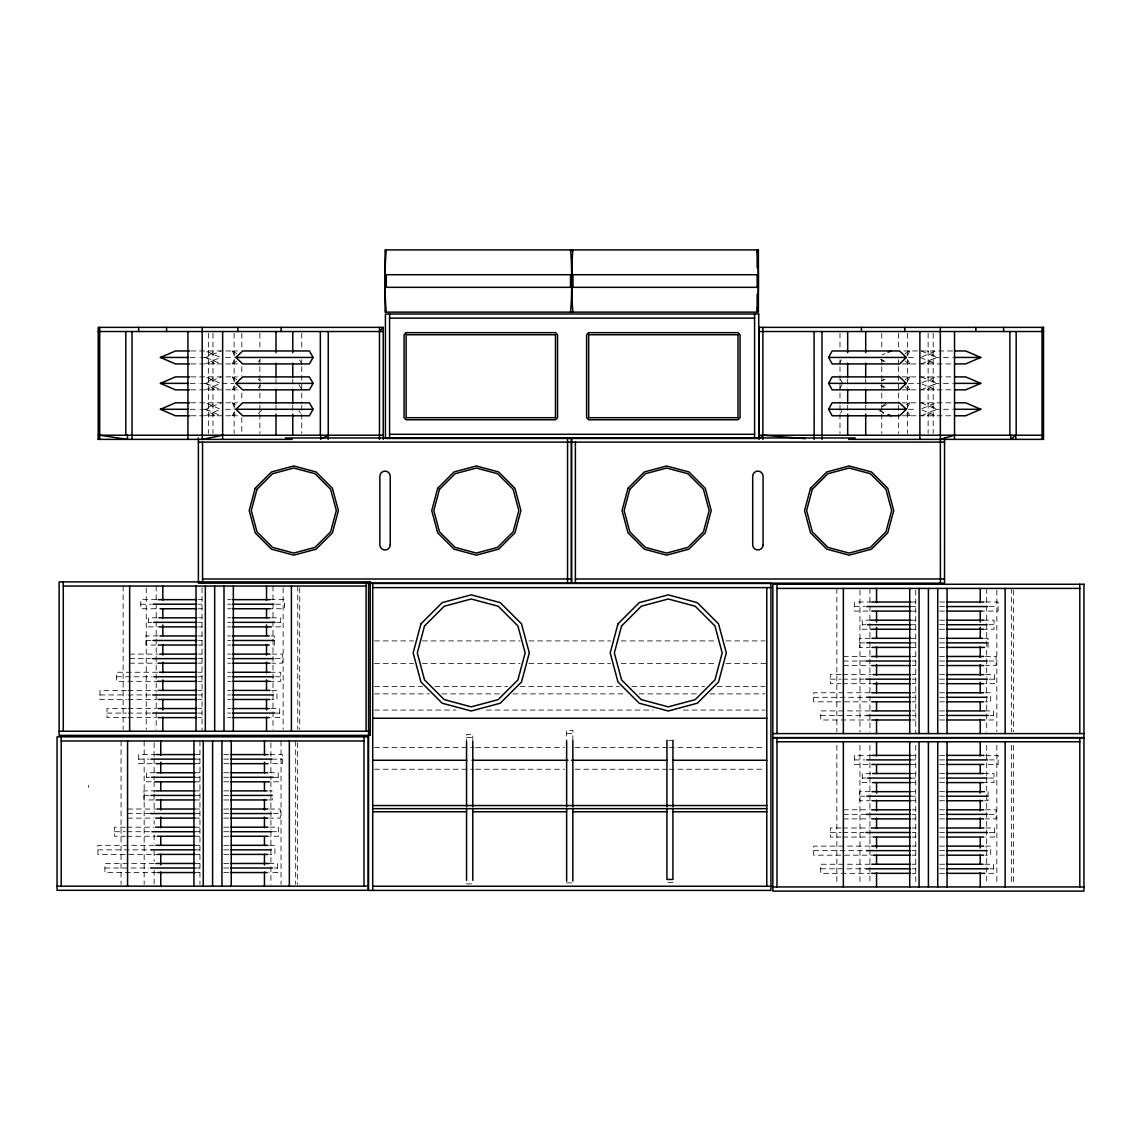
<?xml version="1.0" encoding="UTF-8"?>
<svg xmlns="http://www.w3.org/2000/svg" width="1141" height="1141" viewBox="0 0 1141 1141"><rect width="100%" height="100%" fill="white"/><g stroke="black" fill="none" stroke-linecap="round" stroke-linejoin="round"><path stroke-width="0.75" stroke-dasharray="5 3.75" d="M839.876 362.624L841.274 360.028M839.876 388.553L841.987 384.66M840.575 413.185L841.987 410.589M907.751 354.851L909.862 350.957M907.751 380.78L909.862 376.887M907.751 406.695L909.862 402.816M232.236 363.922L234.476 360.028M232.236 389.851L234.476 385.958M232.236 415.78L234.476 411.887M258.208 361.768L260.433 359.6M258.208 387.683L260.433 385.53M258.208 413.613L261.546 410.375M881.508 381.208L883.762 379.04M882.635 406.053L886.029 402.816M200.659 357.447L205.908 357.447L214.907 350.957M200.659 383.362L205.908 383.362L214.907 376.887M232.892 363.922L236.743 361.141M200.659 409.291L205.908 409.291L214.907 402.816M232.892 389.851L236.743 387.07M232.892 415.78L235.46 413.926M905.17 353.739L909.063 350.957M905.17 379.668L909.063 376.887M927.248 363.922L936.347 357.447L941.682 357.447M906.467 404.656L909.063 402.816M927.248 389.851L936.347 383.362L941.682 383.362M927.248 415.78L936.347 409.291L941.682 409.291M214.907 363.922L205.908 357.447L220.926 350.957M205.48 363.922L220.498 357.447L205.48 350.957M214.907 389.851L205.908 383.362L220.926 376.887M205.48 389.851L220.498 383.362L205.48 376.887M214.907 415.78L205.908 409.291L220.926 402.816M205.48 415.78L220.498 409.291L205.48 402.816M882.05 354.851L885.059 353.553M921.942 356.791L935.506 350.957M882.05 380.78L885.059 379.482M921.258 363.922L936.347 357.447L927.248 350.957M921.942 382.72L935.506 376.887M882.05 406.695L886.571 404.755M921.258 389.851L936.347 383.362L927.248 376.887M921.942 408.649L935.506 402.816M921.258 415.78L936.347 409.291L927.248 402.816M190.889 350.957L237.442 350.957M903.815 350.957L953.448 350.957M190.162 357.447L198.919 357.447M225.433 357.447L234.49 357.447M908.493 357.447L917.022 357.447M943.45 357.447L952.336 357.447M190.889 363.922L237.442 363.922M902.06 363.922L953.448 363.922M190.889 376.887L237.442 376.887M902.06 376.887L953.448 376.887M190.162 383.362L198.919 383.362M222.138 383.362L233.663 383.362M908.493 383.362L920.43 383.362M943.45 383.362L952.336 383.362M190.889 389.851L237.442 389.851M902.06 389.851L953.448 389.851M190.889 402.816L237.442 402.816M902.06 402.816L953.448 402.816M190.162 409.291L198.919 409.291M225.433 409.291L234.49 409.291M908.493 409.291L917.022 409.291M943.45 409.291L952.336 409.291M190.889 415.78L237.442 415.78M902.06 415.78L953.448 415.78M156.531 599.653L140.771 599.653L140.771 608.738L158.285 608.738M198.534 599.653L202.043 599.653M227.601 599.653L231.152 599.653M270.203 599.653L284.394 599.653L284.394 608.738L270.203 608.738M871.995 602.02L854.495 602.02L854.495 611.091L871.995 611.091M910.504 602.02L915.752 602.02M939.556 602.02L944.876 602.02M985.696 602.02L998.118 602.02L998.118 611.091L982.144 611.091M140.771 604.202L151.282 604.202M198.534 604.202L202.043 604.202M227.601 604.202L231.152 604.202M275.523 604.202L284.394 604.202M854.495 606.556L865.006 606.556M910.504 606.556L915.752 606.556M939.556 606.556L944.876 606.556M989.247 606.556L998.118 606.556M198.534 608.738L202.043 608.738M227.601 608.738L231.152 608.738M910.504 611.091L915.752 611.091M939.556 611.091L944.876 611.091M157.144 617.809L148.515 617.809L148.515 626.88L157.144 626.88M198.591 617.809L202.043 617.809M227.587 617.809L231.11 617.809M271.515 617.809L280.315 617.809L280.315 626.88L273.284 626.88M870.868 620.176L862.239 620.176L862.239 629.247L870.868 629.247M910.575 620.176L915.752 620.176M939.556 620.176L944.834 620.176M983.485 620.176L994.025 620.176L994.025 629.247L983.485 629.247M148.515 622.344L151.967 622.344M198.591 622.344L202.043 622.344M227.587 622.344L231.11 622.344M276.792 622.344L280.315 622.344M862.239 624.712L865.691 624.712M910.575 624.712L915.752 624.712M939.556 624.712L944.834 624.712M988.762 624.712L994.025 624.712M198.591 626.88L202.043 626.88M227.587 626.88L231.11 626.88M910.575 629.247L915.752 629.247M939.556 629.247L944.834 629.247M158.242 635.951L145.977 635.951L145.977 645.036L156.488 645.036M198.534 635.951L202.043 635.951M227.572 635.951L231.024 635.951M270.888 635.951L274.353 635.951L274.353 645.036L270.888 645.036M870.212 638.318L859.701 638.318L859.701 647.389L870.212 647.389M910.504 638.318L915.752 638.318M939.556 638.318L944.748 638.318M984.597 638.318L988.063 638.318L988.063 647.389M145.977 640.486L151.24 640.486M198.534 640.486L202.043 640.486M227.572 640.486L231.024 640.486M374.49 640.914L413.541 640.914M422.412 640.914L520.039 640.914M528.911 640.914L610.563 640.914M621.217 640.914L715.293 640.914M725.947 640.914L764.998 640.914M859.701 642.854L864.964 642.854M910.504 642.854L915.752 642.854M939.556 642.854L944.748 642.854M198.534 645.036L202.043 645.036M227.572 645.036L231.024 645.036M910.504 647.389L915.752 647.389M939.556 647.389L944.748 647.389M129.646 654.107L157.9 654.107M198.505 654.107L202.043 654.107M227.601 654.107L231.124 654.107M271.729 654.107L282.312 654.107L282.312 663.178L271.729 663.178M843.356 656.46L869.856 656.46M912.23 656.46L915.752 656.46M939.556 656.46L944.848 656.46M985.453 656.46L996.036 656.46L996.036 665.545L985.453 665.545M129.646 658.642L150.826 658.642M198.505 658.642L202.043 658.642M227.601 658.642L231.124 658.642M275.252 658.642L282.312 658.642M843.356 661.01L866.319 661.01M912.23 661.01L915.752 661.01M939.556 661.01L944.848 661.01M988.976 661.01L996.036 661.01M129.646 663.178L156.132 663.178M198.505 663.178L202.043 663.178M227.601 663.178L231.124 663.178M374.49 663.534L413.541 663.534M422.412 663.534L520.039 663.534M528.911 663.534L610.563 663.534M621.217 663.534L715.293 663.534M725.947 663.534L766.781 663.534M843.356 665.545L869.856 665.545M912.23 665.545L915.752 665.545M939.556 665.545L944.848 665.545M157.544 672.249L116.596 672.249L116.596 681.32L157.544 681.32M198.477 672.249L202.043 672.249M227.601 672.249L231.152 672.249M270.103 672.249L280.743 672.249L280.743 681.32L270.103 681.32M841.003 674.616L830.32 674.616L830.32 683.687L841.003 683.687M842.785 674.616L871.268 674.616M912.201 674.616L915.752 674.616M939.556 674.616L944.862 674.616M985.61 674.616L994.453 674.616L994.453 683.687L985.61 683.687M116.596 676.784L152.195 676.784M198.477 676.784L202.043 676.784M227.601 676.784L231.152 676.784M275.423 676.784L280.743 676.784M830.32 679.152L841.003 679.152M842.785 679.152L864.136 679.152M912.201 679.152L915.752 679.152M939.556 679.152L944.862 679.152M989.147 679.152L994.453 679.152M198.477 681.32L202.043 681.32M227.601 681.32L231.152 681.32M842.785 683.687L871.268 683.687M912.201 683.687L915.752 683.687M939.556 683.687L944.862 683.687M374.49 686.454L422.412 686.454M434.835 686.454L507.617 686.454M520.039 686.454L619.449 686.454M631.872 686.454L704.653 686.454M717.076 686.454L764.998 686.454M126.366 690.405L99.966 690.405L99.966 699.476L126.366 699.476M128.12 690.405L156.288 690.405M198.52 690.405L202.043 690.405M227.601 690.405L231.124 690.405M271.686 690.405L276.978 690.405L276.978 699.476L271.686 699.476M869.998 692.758L813.69 692.758L813.69 701.829L869.998 701.829M912.244 692.758L915.752 692.758M939.556 692.758L944.848 692.758M985.41 692.758L990.702 692.758L990.702 701.829L985.41 701.829M374.49 693.885L429.515 693.885M441.938 693.885L500.514 693.885M512.937 693.885L626.552 693.885M638.974 693.885L697.55 693.885M709.973 693.885L764.998 693.885M99.966 694.94L126.366 694.94M128.12 694.94L150.997 694.94M198.52 694.94L202.043 694.94M227.601 694.94L231.124 694.94M813.69 697.294L866.49 697.294M912.244 697.294L915.752 697.294M939.556 697.294L944.848 697.294M128.12 699.476L156.288 699.476M198.52 699.476L202.043 699.476M227.601 699.476L231.124 699.476M912.244 701.829L915.752 701.829M939.556 701.829L944.848 701.829M126.351 708.547L106.983 708.547L106.983 717.618L126.351 717.618M128.106 708.547L156.274 708.547M198.52 708.547L202.043 708.547M227.572 708.547L231.053 708.547M271.03 708.547L279.716 708.547L279.716 717.618L271.03 717.618M374.49 710.059L456.143 710.059M486.308 710.059L653.165 710.059M683.345 710.059L764.998 710.059M869.998 710.914L820.707 710.914L820.707 719.985L869.998 719.985M912.244 710.914L915.752 710.914M939.556 710.914L944.777 710.914M984.74 710.914L993.44 710.914L993.44 719.985L984.74 719.985M106.983 713.082L126.351 713.082M128.106 713.082L150.997 713.082M198.52 713.082L202.043 713.082M227.572 713.082L231.053 713.082M274.496 713.082L279.716 713.082M820.707 715.45L866.475 715.45M912.244 715.45L915.752 715.45M939.556 715.45L944.777 715.45M989.96 715.45L993.44 715.45M128.106 717.618L156.274 717.618M198.52 717.618L202.043 717.618M227.572 717.618L231.053 717.618M912.244 719.985L915.752 719.985M939.556 719.985L944.777 719.985M566.635 733.406L572.853 733.406M466.555 737.514L472.788 737.514M668.441 740.352L672.933 740.352M374.49 747.555L473.886 747.555M475.669 747.555L564.424 747.555M575.064 747.555L667.371 747.555M669.154 747.555L764.998 747.555M156.203 754.586L138.703 754.586L138.703 763.657L156.203 763.657M194.712 754.586L199.96 754.586M223.764 754.586L229.084 754.586M269.904 754.586L282.326 754.586L282.326 763.657L269.904 763.657M871.995 755.371L854.495 755.371L854.495 764.441L871.995 764.441M910.504 755.371L915.752 755.371M939.556 755.371L944.876 755.371M985.696 755.371L998.118 755.371L998.118 764.441L985.696 764.441M138.703 759.122L149.2 759.122M194.712 759.122L199.96 759.122M223.764 759.122L229.084 759.122M271.672 759.122L282.326 759.122M854.495 759.906L865.006 759.906M910.504 759.906L915.752 759.906M939.556 759.906L944.876 759.906M989.247 759.906L998.118 759.906M194.712 763.657L199.96 763.657M223.764 763.657L229.084 763.657M910.504 764.441L915.752 764.441M939.556 764.441L944.876 764.441M374.49 769.234L473.886 769.234M475.669 769.234L564.424 769.234M575.064 769.234L667.371 769.234M669.154 769.234L764.998 769.234M155.076 772.742L146.447 772.742L146.447 781.813L153.35 781.813M194.783 772.742L199.96 772.742M223.764 772.742L229.027 772.742M269.447 772.742L278.233 772.742L278.233 781.813L271.201 781.813M870.868 773.512L862.239 773.512L862.239 782.598L870.868 782.598M910.575 773.512L915.752 773.512M939.556 773.512L944.834 773.512M983.485 773.512L994.025 773.512L994.025 782.598L983.485 782.598M146.447 777.278L149.899 777.278M194.783 777.278L199.96 777.278M223.764 777.278L229.027 777.278M272.956 777.278L278.233 777.278M862.239 778.062L865.691 778.062M910.575 778.062L915.752 778.062M939.556 778.062L944.834 778.062M988.762 778.062L994.025 778.062M194.783 781.813L199.96 781.813M223.764 781.813L229.027 781.813M910.575 782.598L915.752 782.598M939.556 782.598L944.834 782.598M156.174 790.884L143.909 790.884L143.909 799.955L156.174 799.955M194.712 790.884L199.96 790.884M223.764 790.884L228.956 790.884M268.805 790.884L272.271 790.884M870.212 791.669L859.701 791.669L859.701 800.74L870.212 800.74M910.504 791.669L915.752 791.669M939.556 791.669L944.748 791.669M143.909 795.42L149.157 795.42M194.712 795.42L199.96 795.42M223.764 795.42L228.956 795.42M859.701 796.204L864.964 796.204M910.504 796.204L915.752 796.204M939.556 796.204L944.748 796.204M194.712 799.955L199.96 799.955M223.764 799.955L228.956 799.955M268.805 799.955L272.271 799.955L272.271 795.42M910.504 800.74L915.752 800.74M939.556 800.74L944.748 800.74M984.597 800.74L988.063 800.74L988.063 791.669M127.564 809.026L157.586 809.026M194.669 809.026L199.96 809.026M223.764 809.026L229.056 809.026M269.647 809.026L280.244 809.026L280.244 818.111L269.647 818.111M843.356 809.81L869.856 809.81M912.23 809.81L915.752 809.81M939.556 809.81L944.848 809.81M985.453 809.81L996.036 809.81L996.036 818.881L985.453 818.881M127.564 813.562L150.526 813.562M194.669 813.562L199.96 813.562M223.764 813.562L229.056 813.562M273.184 813.562L280.244 813.562M843.356 814.346L866.319 814.346M912.23 814.346L915.752 814.346M939.556 814.346L944.848 814.346M988.976 814.346L996.036 814.346M127.564 818.111L154.049 818.111M194.669 818.111L199.96 818.111M223.764 818.111L229.056 818.111M843.356 818.881L869.856 818.881M912.23 818.881L915.752 818.881M939.556 818.881L944.848 818.881M125.21 827.182L114.528 827.182L114.528 836.253L125.21 836.253M126.993 827.182L153.693 827.182M194.626 827.182L199.96 827.182M223.764 827.182L229.07 827.182M269.804 827.182L278.661 827.182L278.661 836.253L269.804 836.253M841.003 827.967L830.32 827.967L830.32 837.038L841.003 837.038M842.785 827.967L869.485 827.967M912.201 827.967L915.752 827.967M939.556 827.967L944.862 827.967M985.61 827.967L994.453 827.967L994.453 837.038L985.61 837.038M114.528 831.718L125.21 831.718M126.993 831.718L151.91 831.718M194.626 831.718L199.96 831.718M223.764 831.718L229.07 831.718M271.572 831.718L278.661 831.718M830.32 832.502L841.003 832.502M842.785 832.502L864.136 832.502M912.201 832.502L915.752 832.502M939.556 832.502L944.862 832.502M989.147 832.502L994.453 832.502M126.993 836.253L155.461 836.253M194.626 836.253L199.96 836.253M223.764 836.253L229.07 836.253M842.785 837.038L871.268 837.038M912.201 837.038L915.752 837.038M939.556 837.038L944.862 837.038M154.206 845.324L97.898 845.324L97.898 854.395L157.729 854.395M194.683 845.324L199.96 845.324M223.764 845.324L229.056 845.324M269.618 845.324L274.91 845.324L274.91 854.395L269.618 854.395M869.998 846.109L813.69 846.109L813.69 855.18L873.521 855.18M912.244 846.109L915.752 846.109M939.556 846.109L944.848 846.109M985.41 846.109L990.702 846.109L990.702 855.18L985.41 855.18M97.898 849.86L148.929 849.86M194.683 849.86L199.96 849.86M223.764 849.86L229.056 849.86M813.69 850.644L866.49 850.644M912.244 850.644L915.752 850.644M939.556 850.644L944.848 850.644M194.683 854.395L199.96 854.395M223.764 854.395L229.056 854.395M912.244 855.18L915.752 855.18M939.556 855.18L944.848 855.18M154.192 863.48L104.915 863.48L104.915 872.551L157.715 872.551M194.683 863.48L199.96 863.48M223.764 863.48L228.97 863.48M268.948 863.48L277.648 863.48L277.648 872.551L268.948 872.551M869.998 864.25L820.707 864.25L820.707 873.336L869.998 873.336M912.244 864.25L915.752 864.25M939.556 864.25L944.777 864.25M984.74 864.25L993.44 864.25L993.44 873.336L984.74 873.336M104.915 868.016L148.915 868.016M194.683 868.016L199.96 868.016M223.764 868.016L228.97 868.016M274.168 868.016L277.648 868.016M820.707 868.8L866.475 868.8M912.244 868.8L915.752 868.8M939.556 868.8L944.777 868.8M989.96 868.8L993.44 868.8M194.683 872.551L199.96 872.551M223.764 872.551L228.97 872.551M912.244 873.336L915.752 873.336M939.556 873.336L944.777 873.336M672.933 882.563L666.943 882.563L666.943 879.454M566.635 882.892L572.853 882.892L572.853 886.001M466.555 883.89L472.788 883.89M921.258 350.957L936.347 357.447M920.43 357.447L935.506 363.922M880.538 359.386L886.571 361.982M921.258 376.887L936.347 383.362M921.942 384.018L935.506 389.851M880.538 385.316L886.571 387.897M921.258 402.816L936.347 409.291M921.942 409.947L935.506 415.78M879.026 410.589L886.571 413.826M205.908 357.447L220.926 363.922M205.908 383.362L220.926 389.851M205.908 409.291L220.926 415.78M905.17 361.141L909.063 363.922M905.17 387.07L909.063 389.851M906.467 413.926L909.063 415.78M232.892 350.957L236.743 353.739M232.892 376.887L236.743 379.668M232.892 402.816L235.46 404.656M881.508 359.6L883.762 361.768M881.508 385.53L883.762 387.683M880.381 410.375L883.762 413.613M258.208 379.04L260.433 381.208M299.684 360.028L301.181 362.624M298.942 384.66L301.181 388.553M298.942 410.589L300.425 413.185M232.236 350.957L234.476 354.851M232.236 376.887L234.476 380.78M232.236 402.816L234.476 406.695M907.751 360.028L909.862 363.922M907.751 385.958L909.862 389.851M907.751 411.887L909.862 415.78M840.575 379.482L842.686 383.362M1013.436 590.182L1013.436 731.823M1013.436 745.301L1013.436 883.405M1011.482 588.414L1011.482 731.823M1011.482 745.301L1011.482 883.405M996.835 590.182L996.835 731.823M996.835 745.301L996.835 883.405M986.708 588.414L986.708 604.345M986.708 606.113L986.708 639.759M986.708 641.527L986.708 676.941M986.708 678.71L986.708 712.341M986.708 714.123L986.708 731.823M986.708 745.301L986.708 775.395M986.708 777.164L986.708 810.809M986.708 812.577L986.708 847.991M986.708 849.76L986.708 883.405M933.195 333.272L933.195 433.466M928.132 333.272L928.132 433.466M915.752 590.182L915.752 733.592M915.752 745.301L915.752 883.405M907.494 333.272L907.494 357.875M907.494 359.643L907.494 384.246M907.494 386L907.494 410.617M907.494 412.372L907.494 433.466M898.523 333.272L898.523 349.089M898.523 359.643L898.523 364.906M898.523 366.675L898.523 391.277M898.523 393.032L898.523 403.586M898.523 405.34L898.523 433.466M881.779 333.272L881.779 349.089M881.779 359.643L881.779 364.906M881.779 366.675L881.779 391.277M881.779 393.032L881.779 403.586M881.779 405.34L881.779 433.466M869.913 588.414L869.913 604.345M869.913 606.113L869.913 639.759M869.913 641.527L869.913 676.941M869.913 678.71L869.913 712.341M869.913 714.123L869.913 731.823M869.913 745.301L869.913 775.395M869.913 777.164L869.913 810.809M869.913 812.577L869.913 847.991M869.913 849.76L869.913 883.405M865.705 378.969L865.705 387.755M865.705 405.34L865.705 412.372M859.957 590.182L859.957 731.823M859.957 745.301L859.957 883.405M847.677 378.969L847.677 387.755M847.677 405.34L847.677 412.372M839.99 333.272L839.99 349.089M839.99 359.643L839.99 364.906M839.99 366.675L839.99 391.277M839.99 393.032L839.99 403.586M839.99 405.34L839.99 433.466M836.852 588.414L836.852 731.823M836.852 745.301L836.852 883.405M572.853 740.794L572.853 730.297L566.635 730.297L566.635 740.794M472.788 741.065L472.788 734.405L466.555 734.405L466.555 741.065M301.752 333.272L301.752 349.089M301.752 359.643L301.752 364.906M301.752 366.675L301.752 391.277M301.752 393.032L301.752 403.586M301.752 405.34L301.752 433.466M299.712 587.815L299.712 729.456M297.758 586.046L297.758 729.456M297.644 742.748L297.644 884.389M295.69 740.98L295.69 884.389M292.766 378.969L292.766 387.755M292.766 405.34L292.766 412.372M283.125 587.815L283.125 729.456M281.043 740.98L281.043 884.389M275.994 378.969L275.994 387.755M275.994 405.34L275.994 412.372M272.999 586.046L272.999 619.691M272.999 621.46L272.999 692.273M272.999 694.056L272.999 709.987M272.999 711.756L272.999 729.456M270.916 742.748L270.916 756.911M270.916 758.679L270.916 779.931M270.916 781.699L270.916 792.325M270.916 794.093L270.916 829.507M270.916 831.276L270.916 864.907M270.916 866.689L270.916 884.389M259.877 333.272L259.877 349.089M259.877 359.643L259.877 364.906M259.877 366.675L259.877 391.277M259.877 393.032L259.877 403.586M259.877 405.34L259.877 433.466M241.821 333.272L241.821 349.089M241.821 366.675L241.821 375.46M241.821 393.032L241.821 400.063M241.821 417.635L241.821 433.466M234.119 333.272L234.119 357.875M234.119 359.643L234.119 384.246M234.119 386L234.119 410.617M234.119 412.372L234.119 433.466M212.982 333.272L212.982 433.466M208.347 333.272L208.347 433.466M202.043 587.815L202.043 731.224M199.96 740.98L199.96 884.389M156.189 586.046L156.189 619.691M156.189 621.46L156.189 692.273M156.189 694.056L156.189 709.987M156.189 711.756L156.189 729.456M154.121 742.748L154.121 756.911M154.121 758.679L154.121 779.931M154.121 781.699L154.121 792.325M154.121 794.093L154.121 811.793M154.121 820.65L154.121 824.187M154.121 834.813L154.121 843.67M154.121 850.744L154.121 861.369M154.121 870.226L154.121 884.389M146.233 587.815L146.233 729.456M144.165 740.98L144.165 884.389M123.142 586.046L123.142 729.456M121.06 740.98L121.06 884.389M88.527 785.308L88.527 787.39"/><path stroke-width="1.5" d="M386.314 249.979A35.257 2.339 90 0 0 385.102 274.781L385.102 287.332A35.257 2.339 90 0 0 386.314 312.135M572.967 312.135A35.257 2.339 90 0 1 571.769 287.332L571.769 274.71A35.257 2.339 90 0 1 572.967 249.979M1042.047 331.518L1043.516 327.367L759.022 327.367M292.167 439.371L98.212 439.371L99.695 435.22L127.507 439.371L127.507 435.22M828.623 357.447L832.146 350.957L899.564 350.957L906.339 357.447L899.564 363.922L832.146 363.922L828.623 357.447L906.339 357.447M828.623 383.362L832.146 376.887L899.564 376.887L906.339 383.362L899.564 389.851L832.146 389.851L828.623 383.362L906.339 383.362M828.623 409.291L832.146 402.816L899.564 402.816L906.339 409.291L899.564 415.78L832.146 415.78L828.623 409.291L906.339 409.291M313.133 357.447L309.396 363.922L242.648 363.922L235.973 357.447L242.648 350.957L309.396 350.957L313.133 357.447L235.973 357.447M313.133 383.362L309.396 389.851L242.648 389.851L235.973 383.362L242.648 376.887L309.396 376.887L313.133 383.362L235.973 383.362M313.133 409.291L309.396 415.78L242.648 415.78L235.973 409.291L242.648 402.816L309.396 402.816L313.133 409.291L235.973 409.291M379.468 331.518L383.219 327.367L98.212 327.367L98.212 439.371M760.049 438.329L762.873 435.22L805.318 438.657M322.176 438.529L328.109 435.22L328.109 439.371M189.577 363.922L175.443 363.922L160.425 357.447L175.443 350.957L189.577 350.957M189.577 389.851L175.443 389.851L160.425 383.362L175.443 376.887L189.577 376.887M189.577 415.78L175.443 415.78L160.425 409.291L175.443 402.816L189.577 402.816M888.083 352.255L891.092 350.957M955.031 350.957L965.671 350.957L980.761 357.447L965.671 363.922L955.031 363.922M955.031 376.887L965.671 376.887L980.761 383.362L965.671 389.851L955.031 389.851M955.031 402.816L965.671 402.816L980.761 409.291L965.671 415.78L955.031 415.78M940.327 439.371L954.532 435.22M222.638 435.22L202.199 439.371L202.199 327.367M385.102 274.71L758.351 274.71L758.394 281.014L758.351 287.332L385.102 287.332M389.566 318.154L754.586 318.154M98.212 331.518L383.219 331.518M759.107 331.518L1043.516 331.518M160.425 357.447L188.422 357.447M954.118 357.447L980.761 357.447M160.425 383.362L188.422 383.362M954.118 383.362L980.761 383.362M160.425 409.291L188.422 409.291M954.118 409.291L980.761 409.291M389.566 434.293L754.586 434.293M98.212 435.22L383.219 435.22M759.107 435.22L1043.516 435.22M285.364 437.973L855.208 437.973M848.676 439.371L1043.516 439.371L1043.516 327.367M198.391 442.109L944.548 442.109M202.542 579L571.712 579M575.378 579L944.548 579M63.268 586.046L366.076 586.046M372.708 587.601L770.931 587.601M776.992 588.414L1079.8 588.414M158.285 599.653L196.78 599.653M232.935 599.653L270.203 599.653M871.995 602.02L910.504 602.02M946.659 602.02L983.913 602.02M153.022 604.202L196.78 604.202M232.935 604.202L273.74 604.202M866.746 606.556L910.504 606.556M946.659 606.556L987.464 606.556M160.025 608.738L196.78 608.738M232.935 608.738L270.203 608.738M871.995 611.091L910.504 611.091M946.659 611.091L982.144 611.091M158.87 617.809L196.851 617.809M232.864 617.809L269.761 617.809M870.868 620.176L910.575 620.176M946.588 620.176L983.485 620.176M153.693 622.344L196.851 622.344M232.864 622.344L275.038 622.344M867.417 624.712L910.575 624.712M946.588 624.712L987.008 624.712M158.87 626.88L196.851 626.88M232.864 626.88L271.515 626.88M870.868 629.247L910.575 629.247M946.588 629.247L983.485 629.247M159.997 635.951L196.78 635.951M232.764 635.951L269.148 635.951M871.966 638.318L910.504 638.318M946.488 638.318L982.872 638.318M152.994 640.486L196.78 640.486M232.764 640.486L274.353 640.486M866.704 642.854L910.504 642.854M946.488 642.854L988.063 642.854M158.242 645.036L196.78 645.036M232.764 645.036L269.148 645.036M871.966 647.389L910.504 647.389M946.488 647.389L984.597 647.389M159.654 654.107L196.737 654.107M232.892 654.107L269.961 654.107M871.61 656.46L910.461 656.46M946.616 656.46L983.685 656.46M152.594 658.642L196.737 658.642M232.892 658.642L273.498 658.642M866.319 661.01L910.461 661.01M946.616 661.01L987.207 661.01M157.9 663.178L196.737 663.178M232.892 663.178L269.961 663.178M871.61 665.545L910.461 665.545M946.616 665.545L983.685 665.545M159.326 672.249L196.694 672.249M232.921 672.249L270.103 672.249M873.036 674.616L910.418 674.616M946.645 674.616L983.827 674.616M153.978 676.784L196.694 676.784M232.921 676.784L273.655 676.784M865.919 679.152L910.418 679.152M946.645 679.152L987.379 679.152M157.544 681.32L196.694 681.32M232.921 681.32L270.103 681.32M873.036 683.687L910.418 683.687M946.645 683.687L983.827 683.687M158.043 690.405L196.751 690.405M232.892 690.405L269.932 690.405M871.767 692.758L910.475 692.758M946.616 692.758L983.642 692.758M152.766 694.94L196.751 694.94M232.892 694.94L273.455 694.94M866.49 697.294L910.475 697.294M946.616 697.294L987.179 697.294M158.043 699.476L196.751 699.476M232.892 699.476L269.932 699.476M871.767 701.829L910.475 701.829M946.616 701.829L983.642 701.829M158.029 708.547L196.751 708.547M232.793 708.547L269.29 708.547M871.753 710.914L910.475 710.914M946.502 710.914L984.74 710.914M152.751 713.082L196.751 713.082M232.793 713.082L274.496 713.082M866.475 715.45L910.475 715.45M946.502 715.45L988.22 715.45M158.029 717.618L196.751 717.618M232.793 717.618L269.29 717.618M372.708 718.26L766.781 718.26M871.753 719.985L910.475 719.985M946.502 719.985L984.74 719.985M59.118 731.224L370.226 731.224M772.842 733.592L1083.95 733.592M772.842 737.614L1083.95 737.614M772.842 737.742L1083.95 737.742M61.2 740.98L364.008 740.98M776.992 741.764L1079.8 741.764M156.203 754.586L194.712 754.586M230.853 754.586L268.121 754.586M871.995 755.371L910.504 755.371M946.659 755.371L983.913 755.371M150.954 759.122L194.712 759.122M230.853 759.122L271.672 759.122M866.746 759.906L910.504 759.906M946.659 759.906L987.464 759.906M372.708 760.263L466.783 760.263M472.117 760.263L567.976 760.263M571.513 760.263L667.371 760.263M672.691 760.263L766.781 760.263M156.203 763.657L194.712 763.657M230.853 763.657L268.121 763.657M871.995 764.441L910.504 764.441M946.659 764.441L983.913 764.441M156.802 772.742L194.783 772.742M230.782 772.742L267.693 772.742M872.594 773.512L910.575 773.512M946.588 773.512L983.485 773.512M151.625 777.278L194.783 777.278M230.782 777.278L272.956 777.278M867.417 778.062L910.575 778.062M946.588 778.062L987.008 778.062M155.076 781.813L194.783 781.813M230.782 781.813L269.447 781.813M872.594 782.598L910.575 782.598M946.588 782.598L983.485 782.598M156.174 790.884L194.712 790.884M230.696 790.884L267.08 790.884M871.966 791.669L910.504 791.669M946.488 791.669L984.597 791.669M150.912 795.42L194.712 795.42M230.696 795.42L272.271 795.42M866.704 796.204L910.504 796.204M946.488 796.204L988.063 796.204M156.174 799.955L194.712 799.955M230.696 799.955L267.08 799.955M871.966 800.74L910.504 800.74M946.488 800.74L982.872 800.74M372.708 805.546L766.781 805.546M372.708 808.655L766.781 808.655M157.586 809.026L194.669 809.026M230.824 809.026L267.893 809.026M871.61 809.81L910.461 809.81M946.616 809.81L983.685 809.81M372.708 811.764L466.555 811.764M472.788 811.764L566.635 811.764M572.853 811.764L666.943 811.764M672.933 811.764L766.781 811.764M150.526 813.562L194.669 813.562M230.824 813.562L271.415 813.562M866.319 814.346L910.461 814.346M946.616 814.346L987.207 814.346M155.818 818.111L194.669 818.111M230.824 818.111L267.893 818.111M871.61 818.881L910.461 818.881M946.616 818.881L983.685 818.881M155.461 827.182L194.626 827.182M230.839 827.182L268.035 827.182M871.268 827.967L910.418 827.967M946.645 827.967L983.827 827.967M151.91 831.718L194.626 831.718M230.839 831.718L271.572 831.718M865.919 832.502L910.418 832.502M946.645 832.502L987.379 832.502M157.244 836.253L194.626 836.253M230.839 836.253L268.035 836.253M873.036 837.038L910.418 837.038M946.645 837.038L983.827 837.038M155.975 845.324L194.683 845.324M230.81 845.324L267.85 845.324M871.767 846.109L910.475 846.109M946.616 846.109L983.642 846.109M150.683 849.86L194.683 849.86M230.81 849.86L271.387 849.86M866.49 850.644L910.475 850.644M946.616 850.644L987.179 850.644M157.729 854.395L194.683 854.395M230.81 854.395L267.85 854.395M873.521 855.18L910.475 855.18M946.616 855.18L983.642 855.18M155.96 863.48L194.683 863.48M230.71 863.48L268.948 863.48M871.753 864.25L910.475 864.25M946.502 864.25L983.014 864.25M150.683 868.016L194.683 868.016M230.71 868.016L272.428 868.016M866.475 868.8L910.475 868.8M946.502 868.8L988.22 868.8M157.715 872.551L194.683 872.551M230.71 872.551L267.208 872.551M871.753 873.336L910.475 873.336M946.502 873.336L984.74 873.336M57.05 886.158L368.158 886.158M372.708 886.257L770.931 886.257M772.842 886.942L1083.95 886.942M888.083 414.483L891.092 415.78M571.769 287.332L571.698 274.71A35.257 2.339 -90 0 0 570.5 249.908M1079.8 584.263L1079.8 733.592M1079.8 737.614L1079.8 886.942M1042.047 327.367L1042.047 439.371M1016.175 331.518L1016.175 435.22M1015.79 439.371L1015.79 435.22L1010.826 439.371L1010.826 435.22M1009.885 331.518L1009.885 435.22M1005.135 588.414L1005.135 733.592M1005.135 741.764L1005.135 886.942M1003.624 327.367L1003.624 331.518M980.247 588.414L980.247 602.576M980.247 611.433L980.247 622.045M980.247 627.365L980.247 637.99M980.247 646.833L980.247 657.458M980.247 664.547L980.247 675.172M980.247 682.247L980.247 692.872M980.247 701.729L980.247 710.572M980.247 719.429L980.247 733.592M980.247 741.764L980.247 755.927M980.247 764.77L980.247 773.627M980.247 782.484L980.247 793.109M980.247 800.183L980.247 810.809M980.247 817.897L980.247 828.509M980.247 837.366L980.247 847.991M980.247 855.065L980.247 863.922M980.247 872.779L980.247 886.942M975.883 327.367L975.883 331.518M954.532 331.518L954.532 439.371M947.059 588.414L947.059 733.592M947.059 741.764L947.059 886.942M944.548 437.973L944.548 583.151L198.391 583.151L198.391 437.973M940.327 327.367L940.398 583.151M937.731 588.414L937.731 733.592M937.731 741.764L937.731 886.942M928.403 588.414L928.403 733.592M928.403 741.764L928.403 886.942M919.888 331.518L919.888 439.371M919.061 588.414L919.061 733.592M919.061 741.764L919.061 886.942M909.734 588.414L909.734 733.592M909.734 741.764L909.734 886.942M904.784 327.367L904.784 331.518M876.545 588.414L876.545 602.576M876.545 611.433L876.545 622.045M876.545 627.365L876.545 637.99M876.545 646.833L876.545 657.458M876.545 664.547L876.545 675.172M876.545 682.247L876.545 692.872M876.545 701.729L876.545 710.572M876.545 719.429L876.545 733.592M876.545 741.764L876.545 755.927M876.545 764.77L876.545 773.627M876.545 782.484L876.545 793.109M876.545 800.183L876.545 810.809M876.545 817.897L876.545 828.509M876.545 837.366L876.545 847.991M876.545 855.065L876.545 863.922M876.545 872.779L876.545 886.942M865.705 331.518L865.705 352.612M865.705 363.152L865.705 377.215M865.705 389.523L865.705 403.586M865.705 414.126L865.705 435.22M861.426 327.367L861.426 331.518M847.677 331.518L847.677 352.612M847.677 363.152L847.677 377.215M847.677 389.523L847.677 403.586M847.677 414.126L847.677 435.22M843.356 588.414L843.356 733.592M843.356 741.764L843.356 886.942M821.976 331.518L821.976 439.371M814.089 331.518L814.161 439.371M776.992 584.263L776.992 733.592M776.992 737.614L776.992 886.942M766.781 587.601L766.781 886.257M762.873 327.367L762.873 439.371M759.107 327.367L759.107 439.371M757.153 267.693L757.153 249.908A35.257 2.339 -90 0 1 758.351 274.71M757.153 274.796L757.153 287.247M757.153 294.349L757.153 312.135M754.586 314.003L754.586 438.444M672.933 740.352L672.933 806.887M672.933 808.655L672.933 879.454L666.943 879.454L666.943 808.655M666.943 740.352L666.943 806.887M575.378 442.109L575.378 583.151M572.967 274.796L572.967 287.247M572.853 740.794L572.853 806.901M572.853 808.655L572.853 881.123M571.727 249.908L571.727 250.977M571.727 265.468L571.727 296.574M571.712 437.973L571.712 583.151M571.227 437.973L571.227 583.151M570.5 274.796L570.5 287.247M567.576 437.973L567.576 583.151M566.635 740.794L566.635 806.901M566.635 808.655L566.635 881.123M472.788 741.522L472.788 806.872M472.788 808.655L472.788 880.396M466.555 741.522L466.555 806.872M466.555 808.655L466.555 880.396M389.566 314.003L389.566 438.444M386.314 274.796L386.314 287.247M383.219 327.367L383.219 439.371M379.468 327.367L379.468 439.371M372.708 583.45L372.708 890.408M366.076 581.896L366.076 731.224M364.008 736.829L364.008 886.158M328.237 331.518L328.237 435.22M320.692 435.22L320.692 439.371M320.336 331.518L320.336 435.22M292.766 331.518L292.766 352.612M292.766 363.152L292.766 377.215M292.766 389.523L292.766 403.586M292.766 414.126L292.766 435.22M291.411 586.046L291.411 731.224M289.343 740.98L289.343 886.158M281.157 327.367L281.157 331.518M275.994 331.518L275.994 352.612M275.994 363.152L275.994 377.215M275.994 389.523L275.994 403.586M275.994 414.126L275.994 435.22M266.523 586.046L266.523 600.209M266.523 609.066L266.523 617.923M266.523 624.997L266.523 635.623M266.523 644.48L266.523 655.105M266.523 662.179L266.523 672.805M266.523 679.879L266.523 690.505M266.523 699.362L266.523 709.987M266.523 717.061L266.523 731.224M264.455 740.98L264.455 755.142M264.455 762.231L264.455 772.842M264.455 781.699L264.455 790.556M264.455 799.399L264.455 810.024M264.455 817.113L264.455 827.738M264.455 836.581L264.455 845.438M264.455 854.295L264.455 864.907M264.455 871.995L264.455 886.158M237.827 327.367L237.827 331.518M233.349 586.046L233.349 731.224M231.266 740.98L231.266 886.158M224.007 586.046L224.007 731.224M222.638 331.518L222.638 439.371M221.939 740.98L221.939 886.158M214.679 586.046L214.679 731.224M212.597 740.98L212.597 886.158M205.337 586.046L205.337 731.224M203.269 740.98L203.269 886.158M202.542 442.109L202.542 583.151M196.01 586.046L196.01 731.224M193.941 740.98L193.941 886.158M187.923 331.518L187.923 439.371M166.572 327.367L166.572 331.518M162.821 586.046L162.821 600.209M162.821 609.066L162.821 617.923M162.821 624.997L162.821 635.623M162.821 644.48L162.821 655.105M162.821 662.179L162.821 672.805M162.821 679.879L162.821 690.505M162.821 699.362L162.821 709.987M162.821 717.061L162.821 731.224M160.753 740.98L160.753 755.142M160.753 762.231L160.753 772.842M160.753 781.699L160.753 790.556M160.753 799.399L160.753 810.024M160.753 817.113L160.753 827.738M160.753 836.581L160.753 845.438M160.753 854.295L160.753 864.907M160.753 871.995L160.753 886.158M138.66 327.367L138.66 331.518M132.028 331.518L132.028 439.371M129.646 586.046L129.646 731.224M127.564 740.98L127.564 886.158M125.795 331.518L125.795 435.22M99.695 327.367L99.695 439.371M63.268 581.896L63.268 731.224M61.2 736.829L61.2 886.158M758.351 287.261A35.257 2.339 -90 0 1 757.153 312.064M571.698 287.261A35.257 2.339 -90 0 1 570.5 312.064M255.185 488.262L249.209 510.555L255.185 532.847L271.501 549.178L293.793 555.154L316.1 549.178L332.416 532.847L338.392 510.555L332.416 488.262L316.1 471.946L293.793 465.97L271.501 471.946L255.185 488.262M256.982 489.304L251.277 510.555L256.982 531.82L272.542 547.38L293.793 553.071L315.059 547.38L330.619 531.82L336.31 510.555L330.619 489.304L315.059 473.729L293.793 468.038L272.542 473.729L256.982 489.304M437.702 488.262L431.726 510.555L437.702 532.847L454.018 549.178L476.31 555.154L498.603 549.178L514.933 532.847L520.909 510.555L514.933 488.262L498.603 471.946L476.31 465.97L454.018 471.946L437.702 488.262M439.485 489.304L433.794 510.555L439.485 531.82L455.059 547.38L476.31 553.071L497.576 547.38L513.136 531.82L518.827 510.555L513.136 489.304L497.576 473.729L476.31 468.038L455.059 473.729L439.485 489.304M420.929 623.885L413.156 652.923L420.929 681.961L442.195 703.227L471.233 711L500.257 703.227L521.523 681.961L529.296 652.923L521.523 623.885L500.257 602.633L471.233 594.86L442.195 602.633L420.929 623.885M424.523 625.967L417.306 652.923L424.523 679.893L444.263 699.633L471.233 706.85L498.189 699.633L517.928 679.893L525.145 652.923L517.928 625.967L498.189 606.228L471.233 598.996L444.263 606.228L424.523 625.967M628.006 488.262L622.03 510.555L628.006 532.847L644.337 549.178L666.629 555.154L688.922 549.178L705.252 532.847L711.214 510.555L705.252 488.262L688.922 471.946L666.629 465.97L644.337 471.946L628.006 488.262M629.803 489.304L624.113 510.555L629.803 531.82L645.364 547.38L666.629 553.071L687.895 547.38L703.455 531.82L709.146 510.555L703.455 489.304L687.895 473.729L666.629 468.038L645.364 473.729L629.803 489.304M617.966 623.885L610.193 652.923L617.966 681.961L639.217 703.227L668.255 711L697.294 703.227L718.559 681.961L726.332 652.923L718.559 623.885L697.294 602.633L668.255 594.86L639.217 602.633L617.966 623.885M621.56 625.967L614.329 652.923L621.56 679.893L641.299 699.633L668.255 706.85L695.226 699.633L714.965 679.893L722.182 652.923L714.965 625.967L695.226 606.228L668.255 598.996L641.299 606.228L621.56 625.967M810.524 488.262L804.548 510.555L810.524 532.847L826.854 549.178L849.146 555.154L871.439 549.178L887.755 532.847L893.731 510.555L887.755 488.262L871.439 471.946L849.146 465.97L826.854 471.946L810.524 488.262M812.321 489.304L806.63 510.555L812.321 531.82L827.881 547.38L849.146 553.071L870.398 547.38L885.958 531.82L891.663 510.555L885.958 489.304L870.398 473.729L849.146 468.038L827.881 473.729L812.321 489.304M406.153 332.659L404.085 334.741L404.085 417.706L406.153 419.774L555.482 419.774L557.564 417.706L557.564 334.741L555.482 332.659L406.153 332.659M588.67 332.659L586.588 334.741L586.588 417.706L588.67 419.774L737.999 419.774L740.067 417.706L740.067 334.741L737.999 332.659L588.67 332.659M758.394 249.908L385.073 249.908L385.073 312.135L758.394 312.135L758.394 249.908M758.736 314.003L385.416 314.003L385.416 438.444L758.736 438.444L758.736 314.003M555.482 334.741L406.153 334.741L406.153 417.706L555.482 417.706L555.482 334.741M737.999 334.741L588.67 334.741L588.67 417.706L737.999 417.706L737.999 334.741M370.226 581.896L59.118 581.896L59.118 735.375L370.226 735.375L370.226 581.896M770.931 583.45L368.557 583.45L368.557 890.408L770.931 890.408L770.931 583.45M1083.95 584.263L772.842 584.263L772.842 891.092L1083.95 891.092L1083.95 584.263M368.158 736.829L57.05 736.829L57.05 890.308L368.158 890.308L368.158 736.829M763.072 544.785L763.072 476.339A5.192 5.192 0 0 0 757.881 471.147A5.192 5.192 0 0 0 752.703 476.339L752.703 544.785A5.192 5.192 0 0 0 757.881 549.962A5.192 5.192 0 0 0 763.072 544.785M390.236 544.785L390.236 476.339A5.192 5.192 0 0 0 385.059 471.147A5.192 5.192 0 0 0 379.867 476.339L379.867 544.785A5.192 5.192 0 0 0 385.059 549.962A5.192 5.192 0 0 0 390.236 544.785"/></g></svg>
